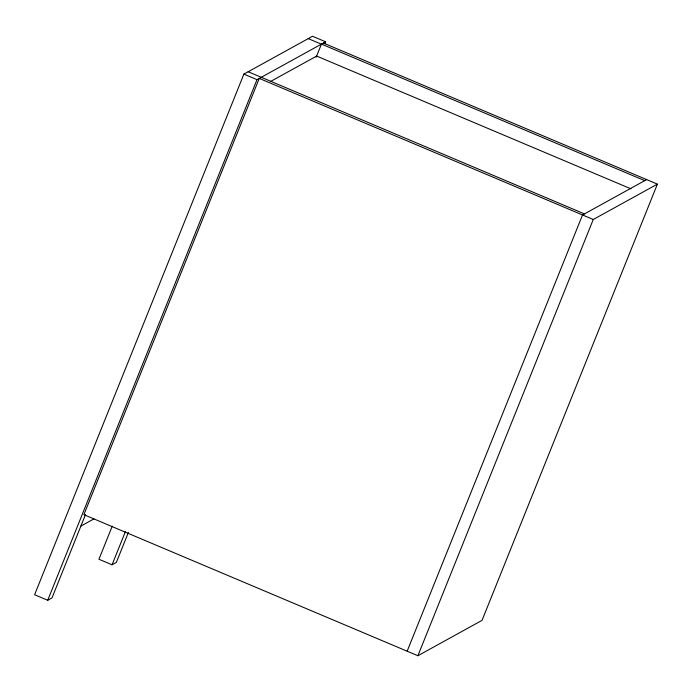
<?xml version="1.0" encoding="UTF-8"?>
<svg xmlns="http://www.w3.org/2000/svg" width="692" height="692" viewBox="0 0 692 692"><rect width="100%" height="100%" fill="white"/><g stroke="black" fill="none" stroke-linecap="round" stroke-linejoin="round"><path stroke-width="1.04" d="M324.833 43.812L325.638 41.805L312.516 36.261L243.887 74.113L34.6 594.731L47.722 600.275L51.995 597.914L85.471 514.658M47.722 600.275L257.009 79.658L325.638 41.805M112.26 526.136L98.947 559.24L112.069 564.784L116.351 562.423L128.444 532.33M112.069 564.784L125.382 531.681M316.123 57.202L321.469 44.106L644.736 180.647M407.155 651.198L582.526 214.961L646.665 179.583M593.26 219.494L259.258 78.412L83.888 514.658L417.89 655.739L593.26 219.494L657.4 184.124L323.389 43.042M657.4 184.124L482.03 620.361L417.89 655.739M270.494 81.526L316.659 56.078L630.974 188.838M80.869 526.11L94.008 518.862M308.243 38.622L321.365 44.167M248.16 71.752L584.455 213.897M243.887 74.113L257.009 79.658"/></g></svg>
